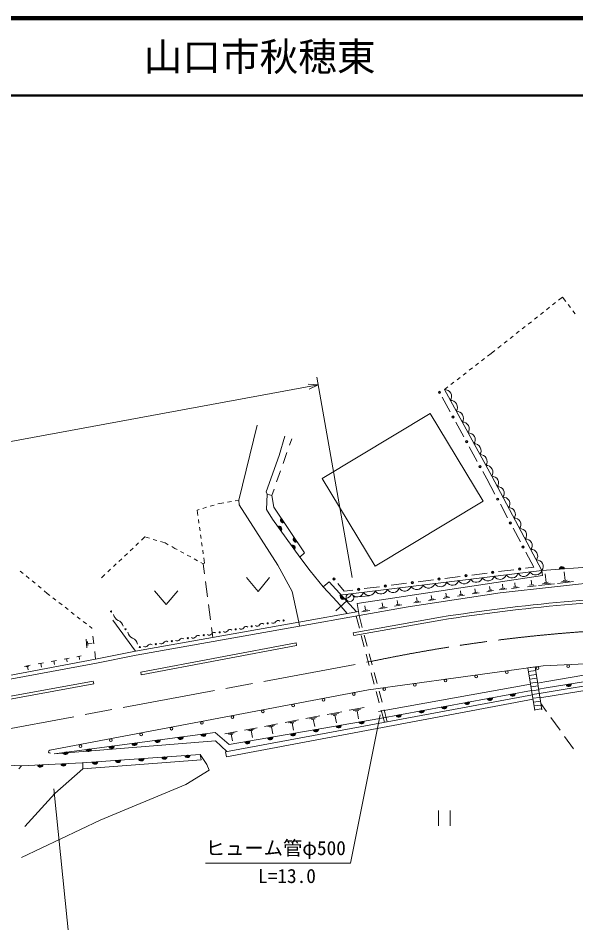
# Model space of a CAD drawing. Units: millimetres, scale not verified. Extents: x 40000 to 680000, y 20000 to 380000.
# Drawn here: x 388788 to 460946, y 262952 to 380000 of the extents above; entities that cross this region are included whole.
import ezdxf
from ezdxf.enums import TextEntityAlignment as Align

# ---------------------------------------------------------------- set-up
doc = ezdxf.new("R2010")
doc.units = ezdxf.units.MM
doc.header["$LTSCALE"] = 1000
doc.linetypes.add('CHAIN', pattern=[18.5, 12, -1.5, 3.5, -1.5])
for name, color, linetype, lineweight in [('M-BGD', 7, 'Continuous', 13), ('M-BMK', 2, 'CHAIN', 13), ('M-STR-HTXT', 7, 'Continuous', 13), ('M-TTL', 2, 'Continuous', 140), ('M-TTL-LINE', 7, 'Continuous', 50)]:
    doc.layers.add(name, color=color, linetype=linetype, lineweight=lineweight)
doc.layers.add('M-TTL-TXT', color=7, linetype='Continuous')
doc.styles.add('ＭＳ ゴシック', font='')
doc.styles.get('ＭＳ ゴシック').set_extended_font_data('MS Gothic')

msp = doc.modelspace()

# ---------------------------------------------------------------- linework, layer by layer
at = {"layer": 'M-BGD'}
for p, q in [((458321, 343208), (457928, 342898)), ((459206, 343908), (458713, 343518)), ((459632, 343343), (459206, 343908)), ((456751, 341968), (456359, 341658)), ((457536, 342588), (457144, 342278)), ((460235, 342545), (459934, 342944)), ((460837, 341747), (460536, 342146)), ((455182, 340729), (454790, 340419)), ((455967, 341349), (455574, 341039)), ((453613, 339489), (453221, 339179)), ((454397, 340109), (454005, 339799)), ((452828, 338869), (452436, 338559)), ((451259, 337629), (450867, 337319)), ((452044, 338249), (451651, 337939)), ((449133, 335964), (448738, 335659)), ((449981, 336619), (449529, 336270)), ((450474, 337009), (449981, 336619)), ((448342, 335353), (447946, 335048)), ((446759, 334131), (446363, 333825)), ((447550, 334742), (447155, 334436)), ((445176, 332908), (444780, 332603)), ((445967, 333520), (445572, 333214)), ((444384, 332297), (443932, 331948)), ((444691, 329057), (443660, 330946)), ((446439, 325851), (445409, 327740)), ((423888, 324743), (424183, 325585)), ((448188, 322646), (447158, 324535)), ((423059, 322385), (423556, 323800)), ((422231, 320026), (422728, 321441)), ((449422, 320385), (448906, 321329)), ((450466, 318429), (449422, 320385)), ((421604, 318240), (421900, 319082)), ((414894, 317228), (414612, 317145)), ((415389, 317310), (414894, 317228)), ((416375, 317475), (415882, 317393)), ((417364, 317640), (416868, 317558)), ((412214, 316437), (411933, 316354)), ((411933, 316354), (412035, 315641)), ((413173, 316720), (412694, 316579)), ((414133, 317003), (413653, 316862)), ((452114, 315341), (451172, 317105)), ((412106, 315146), (412177, 314651)), ((412248, 314156), (412320, 313661)), ((453761, 312253), (452820, 314017)), ((405175, 312879), (404746, 312473)), ((405765, 312708), (405175, 312879)), ((406725, 312429), (406245, 312569)), ((412391, 313166), (412462, 312671)), ((403656, 311443), (403293, 311099)), ((404383, 312130), (404020, 311786)), ((407795, 312119), (407205, 312290)), ((408222, 311881), (407795, 312119)), ((409085, 311398), (408658, 311637)), ((409364, 311246), (409085, 311398)), ((412533, 312176), (412604, 311681)), ((402930, 310756), (402567, 310412)), ((410241, 310766), (409802, 311006)), ((411119, 310287), (410680, 310527)), ((412675, 311187), (412746, 310692)), ((412817, 310197), (412920, 309483)), ((425822, 310833), (425215, 310276)), ((455512, 308973), (454468, 310930)), ((401477, 309381), (401113, 309038)), ((402203, 310068), (401840, 309725)), ((411996, 309807), (411557, 310047)), ((412713, 309416), (412435, 309568)), ((412920, 309483), (412713, 309416)), ((412887, 308112), (412713, 309416)), ((476655, 310027), (456551, 308552)), ((389446, 308153), (389060, 308471)), ((400023, 308007), (399595, 307602)), ((400750, 308694), (400387, 308351)), ((430388, 305336), (456551, 308552)), ((432651, 304292), (456619, 307894)), ((447464, 307955), (449449, 308206)), ((450937, 308394), (452921, 308646)), ((454409, 308834), (455512, 308973)), ((456619, 307894), (456551, 308552)), ((457108, 306990), (456987, 308095)), ((459569, 307259), (459448, 308364)), ((390218, 307517), (389832, 307835)), ((390990, 306881), (390604, 307199)), ((413282, 305138), (413019, 307120)), ((418323, 307628), (419823, 305828)), ((419823, 305828), (421323, 307628)), ((429045, 307067), (432565, 303175)), ((430137, 306867), (430984, 305869)), ((437048, 306637), (439032, 306888)), ((440520, 307076), (442504, 307327)), ((443992, 307515), (445976, 307767)), ((451505, 306235), (451446, 306778)), ((453091, 306409), (453032, 306951)), ((455517, 306691), (454943, 306629)), ((455230, 306660), (455163, 307271)), ((458174, 306827), (456102, 306600)), ((457641, 306908), (456605, 306795)), ((457367, 307018), (456849, 306962)), ((460635, 307096), (458563, 306869)), ((460102, 307177), (459066, 307064)), ((459828, 307287), (459310, 307230)), ((391761, 306245), (391375, 306563)), ((392569, 305579), (392147, 305927)), ((392894, 305326), (392569, 305579)), ((406450, 305920), (407950, 304120)), ((407950, 304120), (409450, 305920)), ((430984, 305869), (432087, 306009)), ((433575, 306197), (435559, 306448)), ((444189, 305129), (444115, 305611)), ((446077, 305415), (446004, 305894)), ((448428, 305649), (447532, 305513)), ((448185, 305734), (447738, 305666)), ((447962, 305700), (447889, 306178)), ((450306, 305934), (449414, 305798)), ((450065, 306019), (449619, 305951)), ((449842, 305985), (449770, 306460)), ((452028, 306155), (451011, 306044)), ((451759, 306263), (451251, 306208)), ((453615, 306329), (452598, 306218)), ((453346, 306437), (452837, 306381)), ((455820, 306570), (454674, 306444)), ((393682, 304710), (393288, 305018)), ((394470, 304094), (394076, 304402)), ((431345, 304675), (429889, 303304)), ((432206, 305070), (434195, 305278)), ((435971, 303811), (435870, 304372)), ((437923, 304151), (437831, 304666)), ((440874, 304502), (439961, 304364)), ((440627, 304589), (440171, 304520)), ((440399, 304554), (440325, 305041)), ((442768, 304790), (441860, 304652)), ((442523, 304876), (442069, 304807)), ((442296, 304842), (442222, 305326)), ((444659, 305077), (443755, 304939)), ((444414, 305163), (443963, 305094)), ((446545, 305363), (445645, 305226)), ((446302, 305449), (445852, 305380)), ((395258, 303478), (394864, 303786)), ((396045, 302863), (395651, 303171)), ((413678, 302164), (413414, 304147)), ((434290, 303363), (433239, 303174)), ((434002, 303456), (433476, 303362)), ((433739, 303409), (433638, 303969)), ((436522, 303766), (435471, 303576)), ((436234, 303858), (435709, 303764)), ((438430, 304109), (437464, 303935)), ((438165, 304195), (437682, 304108)), ((396833, 302247), (396439, 302555)), ((401053, 302119), (403956, 298092)), ((443478, 302124), (432228, 300141)), ((432932, 301091), (432520, 302639)), ((433307, 301158), (432896, 302706)), ((397621, 301631), (397227, 301939)), ((398340, 301070), (398015, 301323)), ((398345, 301026), (398340, 301070)), ((413984, 299869), (413810, 301173)), ((398582, 299041), (398463, 300033)), ((433574, 298674), (433188, 300124)), ((433949, 298742), (433564, 300191)), ((397664, 298534), (397595, 299642)), ((397795, 298820), (397760, 299374)), ((397777, 299097), (398368, 299133)), ((396378, 297384), (396965, 297492)), ((396672, 297438), (396744, 297046)), ((398818, 297055), (398700, 298048)), ((434215, 296258), (433830, 297708)), ((434591, 296325), (434206, 297775)), ((389610, 296140), (390361, 296278)), ((389816, 296075), (390192, 296144)), ((391366, 296463), (392074, 296593)), ((391720, 296528), (391806, 296056)), ((393078, 296777), (393745, 296900)), ((393411, 296839), (393493, 296394)), ((394748, 297084), (395375, 297199)), ((395062, 297142), (395138, 296724)), ((390004, 296109), (390077, 295709)), ((434857, 293842), (434472, 295292)), ((435233, 293909), (434848, 295359)), ((455648, 290435), (454733, 295953)), ((454815, 295459), (455752, 295588)), ((454897, 294966), (455827, 295093)), ((455087, 293820), (435397, 290294)), ((454979, 294472), (455901, 294599)), ((455061, 293979), (455976, 294104)), ((435499, 291426), (435114, 292876)), ((435875, 291493), (435489, 292943)), ((455142, 293485), (456051, 293610)), ((455224, 292992), (456126, 293115)), ((455306, 292498), (456201, 292621)), ((456202, 292637), (456198, 292636)), ((455388, 292005), (456275, 292127)), ((455469, 291511), (456350, 291632)), ((456284, 292070), (456295, 292072)), ((431617, 290451), (433555, 290818)), ((432126, 290414), (433095, 290597)), ((432393, 290330), (432877, 290422)), ((432635, 290376), (432830, 289342)), ((436167, 288911), (435756, 290459)), ((436543, 288978), (436131, 290527)), ((455551, 291018), (456425, 291138)), ((455633, 290524), (456500, 290643)), ((456393, 291352), (457136, 290320)), ((423316, 288881), (425071, 289213)), ((426023, 289393), (427838, 289736)), ((426500, 289358), (427407, 289529)), ((426750, 289280), (427203, 289366)), ((426976, 289323), (427159, 288355)), ((428790, 289916), (430666, 290271)), ((429283, 289880), (430220, 290057)), ((429541, 289799), (430010, 289888)), ((429775, 289844), (429964, 288843)), ((457721, 289508), (458890, 287886)), ((418072, 287889), (419712, 288199)), ((418503, 287857), (419323, 288012)), ((420666, 288380), (422362, 288701)), ((421111, 288347), (421960, 288507)), ((421345, 288274), (421769, 288354)), ((421557, 288314), (421728, 287409)), ((423777, 288847), (424654, 289013)), ((424018, 288771), (424457, 288854)), ((424237, 288813), (424414, 287877)), ((415534, 287409), (417118, 287708)), ((415950, 287378), (416742, 287528)), ((416168, 287310), (416564, 287385)), ((416366, 287348), (416526, 286503)), ((418728, 287787), (419138, 287864)), ((418933, 287826), (419099, 286951)), ((459474, 287074), (460643, 285451)), ((388901, 282886), (389234, 283280)), ((443160, 277491), (443160, 275491)), ((444660, 277491), (444660, 275491))]:
    msp.add_line(p, q, dxfattribs=at)
for points in [[(456551, 308552), (450054, 320726), (443932, 331948)], [(419717, 327342), (417364, 317640), (417375, 317033), (422385, 309243), (424262, 305844), (425117, 301841), (425209, 301329)], [(421604, 318240), (420996, 318409), (420893, 318704), (422563, 323412), (423297, 325917)], [(425215, 310276), (421688, 315186), (420929, 316452), (420996, 318409)], [(421604, 318240), (421891, 316739), (425822, 310833)], [(429045, 307067), (428258, 306415), (426590, 308479), (425215, 310276)], [(476128, 307766), (465201, 307192), (451146, 305657), (439265, 303853), (432896, 302706)], [(431354, 302958), (430046, 304480), (428258, 306415)], [(398818, 297055), (403956, 298092), (425117, 301841), (432804, 303218)], [(432896, 302706), (432804, 303218), (432651, 304292)], [(398921, 296545), (404053, 297581), (425209, 301329), (432896, 302706)], [(432228, 300141), (432131, 300493), (443433, 302507)], [(327688, 282346), (346015, 286042), (364685, 289650), (365816, 289869), (386081, 294202), (398921, 296545)], [(327749, 282870), (345931, 286514), (364589, 290123), (365720, 290342), (385987, 294676), (398818, 297055)], [(392891, 285278), (434100, 293124), (456713, 296224), (476682, 297135), (485199, 296743), (494740, 295680)], [(454733, 295953), (455677, 296082), (456518, 290525)], [(493795, 295280), (475486, 296115), (470045, 295912), (465262, 295558), (456948, 294153), (455995, 293983)], [(456114, 293194), (457083, 293372), (465942, 294772), (470089, 295121), (475473, 295455), (485514, 295023), (493941, 294393)], [(352391, 285891), (361043, 287394), (398510, 294235), (398574, 293879), (361139, 287025), (352457, 285523)], [(456202, 292637), (466049, 294250), (475506, 294931), (487568, 294402), (492471, 293999), (494006, 293999)], [(456295, 292072), (466116, 293681), (475514, 294358), (487532, 293831), (492448, 293427), (493548, 293427), (494056, 289786)], [(393439, 284840), (414261, 287575), (416101, 286023), (435579, 289415), (455218, 293029)], [(455310, 292471), (415611, 285089), (415729, 284414), (455404, 291904)], [(393439, 284840), (414310, 286510), (415785, 285121)], [(339706, 274019), (375520, 281823), (385438, 283444), (389234, 283280), (397080, 283646), (412356, 284758)], [(389244, 271426), (399423, 276247), (410483, 280853), (413494, 282726), (413199, 283446), (412356, 284758), (412468, 284065), (397151, 282871), (397166, 283653)], [(397151, 282871), (393546, 279706), (389638, 275426)]]:
    msp.add_lwpolyline(points, dxfattribs=at)
for points in [[(448933, 317528), (434978, 309088), (428123, 320421), (442078, 328862)], [(404651, 295375), (424752, 299163), (424812, 298845), (404711, 295057)]]:
    msp.add_lwpolyline(points, close=True, dxfattribs=at)
for centre, radius in [((443301, 331604), 150), ((443301, 331604), 120), ((443301, 331604), 100), ((445050, 328399), 150), ((445050, 328399), 120), ((445050, 328399), 100), ((446799, 325193), 150), ((446799, 325193), 120), ((446799, 325193), 100), ((448547, 321988), 150), ((448547, 321988), 120), ((448547, 321988), 100), ((450819, 317767), 150), ((450819, 317767), 120), ((450819, 317767), 100), ((452467, 314679), 150), ((452467, 314679), 120), ((452467, 314679), 100), ((454115, 311591), 150), ((454115, 311591), 120), ((454115, 311591), 100), ((446720, 307861), 150), ((446720, 307861), 120), ((446720, 307861), 100), ((450193, 308300), 150), ((450193, 308300), 120), ((450193, 308300), 100), ((453665, 308740), 150), ((453665, 308740), 120), ((453665, 308740), 100), ((429651, 307438), 150), ((429651, 307438), 120), ((429651, 307438), 100), ((436303, 306542), 150), ((439776, 306982), 150), ((439776, 306982), 120), ((439776, 306982), 100), ((443248, 307421), 150), ((443248, 307421), 120), ((443248, 307421), 100), ((431709, 305018), 500), ((432831, 306103), 150), ((432831, 306103), 120), ((432831, 306103), 100), ((436303, 306542), 120), ((436303, 306542), 100), ((400814, 303243), 75), ((423137, 302079), 75), ((402674, 300940), 75), ((416936, 300932), 75), ((419003, 301314), 75), ((421070, 301697), 75), ((410735, 299784), 75), ((412802, 300167), 75), ((414869, 300549), 75), ((404535, 298637), 75), ((404535, 298637), 75), ((406601, 299020), 75), ((408668, 299402), 75), ((459945, 296171), 175), ((448047, 294834), 175), ((452010, 295377), 175), ((455973, 295921), 175), ((440122, 293747), 175), ((444084, 294291), 175), ((432222, 292563), 175), ((436159, 293204), 175), ((428293, 291814), 175), ((420434, 290318), 175), ((424363, 291066), 175), ((416505, 289570), 175), ((408646, 288074), 175), ((412575, 288822), 175), ((404716, 287326), 175), ((396858, 285830), 175), ((400787, 286578), 175)]:
    msp.add_circle(centre, radius, dxfattribs=at)
for centre, radius, start, end in [((443974, 331061), 888, 324.53562, 92.69184), ((444739, 329658), 888, 324.53562, 92.69184), ((445504, 328255), 888, 324.53562, 92.69184), ((446270, 326853), 888, 324.53562, 92.69184), ((447035, 325450), 888, 324.53562, 92.69184), ((447800, 324047), 888, 324.53562, 92.69184), ((448565, 322644), 888, 324.53562, 92.69184), ((449331, 321242), 888, 324.53562, 92.69184), ((450117, 319891), 838, 321.8618, 94.3147), ((450839, 318538), 838, 321.8618, 94.3147), ((451561, 317186), 838, 321.8618, 94.3147), ((452283, 315833), 838, 321.8618, 94.3147), ((423070, 315065), 354, 132.44968, 294.85486), ((423070, 315065), 283, 134.67372, 292.63082), ((423070, 315065), 212, 138.42005, 288.8845), ((423070, 315065), 142, 146.13178, 281.17277), ((423070, 315065), 100, 156.44944, 270.85511), ((453005, 314480), 838, 321.8618, 94.3147), ((422532, 313918), 354, 314.48381, 116.88899), ((422532, 313918), 283, 316.70785, 114.66495), ((422532, 313918), 212, 320.45418, 110.91863), ((422532, 313918), 142, 328.16591, 103.2069), ((422532, 313918), 100, 338.48357, 92.88923), ((453727, 313128), 838, 321.8618, 94.3147), ((424733, 312567), 354, 132.44968, 294.85486), ((424733, 312567), 283, 134.67372, 292.63082), ((424733, 312567), 212, 138.42005, 288.8845), ((424733, 312567), 142, 146.13178, 281.17277), ((424733, 312567), 100, 156.44944, 270.85511), ((454449, 311775), 838, 321.8618, 94.3147), ((424282, 311481), 354, 314.48381, 116.88899), ((424282, 311481), 283, 316.70785, 114.66495), ((424282, 311481), 212, 320.45418, 110.91863), ((424282, 311481), 142, 328.16591, 103.2069), ((424282, 311481), 100, 338.48357, 92.88923), ((455170, 310422), 838, 321.8618, 94.3147), ((455892, 309070), 838, 321.8618, 94.3147), ((459127, 308687), 354, 12.99151, 175.39669), ((451122, 308239), 851, 211.37067, 342.64524), ((452661, 308428), 851, 211.37067, 342.64524), ((454200, 308617), 851, 211.37067, 342.64524), ((455739, 308806), 851, 211.37067, 342.64524), ((459127, 308687), 283, 15.21555, 173.17265), ((459127, 308687), 212, 18.96188, 169.42633), ((459127, 308687), 142, 26.67361, 161.7146), ((459127, 308687), 100, 36.99127, 151.39693), ((441888, 307104), 851, 211.37067, 342.64524), ((443427, 307293), 851, 211.37067, 342.64524), ((444966, 307482), 851, 211.37067, 342.64524), ((446505, 307671), 851, 211.37067, 342.64524), ((448044, 307860), 851, 211.37067, 342.64524), ((449583, 308050), 851, 211.37067, 342.64524), ((431115, 305779), 851, 211.37067, 342.64524), ((432654, 305968), 851, 211.37067, 342.64524), ((434193, 306158), 851, 211.37067, 342.64524), ((435732, 306347), 851, 211.37067, 342.64524), ((437271, 306536), 851, 211.37067, 342.64524), ((438810, 306725), 851, 211.37067, 342.64524), ((440349, 306914), 851, 211.37067, 342.64524), ((430845, 305157), 354, 140.91902, 303.3242), ((430845, 305157), 283, 143.14306, 301.10016), ((430845, 305157), 212, 146.88938, 297.35383), ((430845, 305157), 142, 154.60111, 289.6421), ((430845, 305157), 100, 164.91877, 279.32444), ((483397, 45569), 260027, 91.73007, 98.84107), ((483397, 45569), 259642, 91.73007, 98.84423), ((402135, 303038), 1023, 190.31272, 247.54236), ((401353, 301146), 1023, 10.31272, 67.54236), ((422418, 301701), 366, 51.6727, 149.2935), ((416217, 300554), 366, 51.6727, 149.2935), ((417655, 301310), 366, 231.6727, 329.2935), ((418284, 300936), 366, 51.6727, 149.2935), ((419722, 301692), 366, 231.6727, 329.2935), ((420351, 301319), 366, 51.6727, 149.2935), ((421788, 302075), 366, 231.6727, 329.2935), ((403995, 300734), 1023, 190.31272, 247.54236), ((403214, 298843), 1023, 10.31272, 67.54236), ((410017, 299406), 366, 51.6727, 149.2935), ((411454, 300163), 366, 231.6727, 329.2935), ((412083, 299789), 366, 51.6727, 149.2935), ((413521, 300545), 366, 231.6727, 329.2935), ((414150, 300171), 366, 51.6727, 149.2935), ((415588, 300928), 366, 231.6727, 329.2935), ((405253, 299015), 366, 231.6727, 329.2935), ((405883, 298641), 366, 51.6727, 149.2935), ((407320, 299398), 366, 231.6727, 329.2935), ((407950, 299024), 366, 51.6727, 149.2935), ((409387, 299780), 366, 231.6727, 329.2935), ((460022, 293891), 354, 197.7742, 0.17938), ((460022, 293891), 283, 199.99824, 357.95534), ((460022, 293891), 212, 203.74457, 354.20902), ((460022, 293891), 142, 211.4563, 346.49729), ((460022, 293891), 100, 221.77396, 336.17962), ((452765, 292633), 354, 199.22377, 1.62895), ((452765, 292633), 283, 201.44781, 359.40491), ((446864, 291547), 354, 199.22377, 1.62895), ((446864, 291547), 283, 201.44781, 359.40491), ((446864, 291547), 212, 205.19413, 355.65858), ((446864, 291547), 142, 212.90586, 347.94685), ((446864, 291547), 100, 223.22353, 337.62919), ((449814, 292090), 354, 199.22377, 1.62895), ((449814, 292090), 283, 201.44781, 359.40491), ((449814, 292090), 212, 205.19413, 355.65858), ((449814, 292090), 142, 212.90586, 347.94685), ((449814, 292090), 100, 223.22353, 337.62919), ((452765, 292633), 212, 205.19413, 355.65858), ((452765, 292633), 142, 212.90586, 347.94685), ((452765, 292633), 100, 223.22353, 337.62919), ((440963, 290461), 354, 199.22377, 1.62895), ((440963, 290461), 283, 201.44781, 359.40491), ((440963, 290461), 212, 205.19413, 355.65858), ((440963, 290461), 142, 212.90586, 347.94685), ((440963, 290461), 100, 223.22353, 337.62919), ((443914, 291004), 354, 199.22377, 1.62895), ((443914, 291004), 283, 201.44781, 359.40491), ((443914, 291004), 212, 205.19413, 355.65858), ((443914, 291004), 142, 212.90586, 347.94685), ((443914, 291004), 100, 223.22353, 337.62919), ((438013, 289918), 354, 199.22377, 1.62895), ((438013, 289918), 283, 201.44781, 359.40491), ((438013, 289918), 212, 205.19413, 355.65858), ((438013, 289918), 142, 212.90586, 347.94685), ((438013, 289918), 100, 223.22353, 337.62919), ((427308, 288030), 354, 198.67632, 1.0815), ((427308, 288030), 283, 200.90036, 358.85746), ((427308, 288030), 212, 204.64669, 355.11113), ((427308, 288030), 142, 212.35842, 347.3994), ((427308, 288030), 100, 222.67608, 337.08174), ((430264, 288545), 354, 198.67632, 1.0815), ((430264, 288545), 283, 200.90036, 358.85746), ((430264, 288545), 212, 204.64669, 355.11113), ((430264, 288545), 142, 212.35842, 347.3994), ((430264, 288545), 100, 222.67608, 337.08174), ((433219, 289059), 354, 198.67632, 1.0815), ((433219, 289059), 283, 200.90036, 358.85746), ((433219, 289059), 212, 204.64669, 355.11113), ((433219, 289059), 142, 212.35842, 347.3994), ((433219, 289059), 100, 222.67608, 337.08174), ((409792, 287043), 354, 196.28141, 358.68659), ((409792, 287043), 283, 198.50545, 356.46255), ((409792, 287043), 212, 202.25177, 352.71622), ((409792, 287043), 142, 209.9635, 345.00449), ((409792, 287043), 100, 220.28117, 334.68683), ((412766, 287434), 354, 196.28141, 358.68659), ((412766, 287434), 283, 198.50545, 356.46255), ((412766, 287434), 212, 202.25177, 352.71622), ((412766, 287434), 142, 209.9635, 345.00449), ((412766, 287434), 100, 220.28117, 334.68683), ((421397, 287000), 354, 198.67632, 1.0815), ((421397, 287000), 283, 200.90036, 358.85746), ((421397, 287000), 212, 204.64669, 355.11113), ((421397, 287000), 142, 212.35842, 347.3994), ((421397, 287000), 100, 222.67608, 337.08174), ((424353, 287515), 354, 198.67632, 1.0815), ((424353, 287515), 283, 200.90036, 358.85746), ((424353, 287515), 212, 204.64669, 355.11113), ((424353, 287515), 142, 212.35842, 347.3994), ((424353, 287515), 100, 222.67608, 337.08174), ((400868, 285871), 354, 196.28141, 358.68659), ((400868, 285871), 283, 198.50545, 356.46255), ((400868, 285871), 212, 202.25177, 352.71622), ((400868, 285871), 142, 209.9635, 345.00449), ((400868, 285871), 100, 220.28117, 334.68683), ((403843, 286261), 354, 196.28141, 358.68659), ((403843, 286261), 283, 198.50545, 356.46255), ((403843, 286261), 212, 202.25177, 352.71622), ((403843, 286261), 142, 209.9635, 345.00449), ((403843, 286261), 100, 220.28117, 334.68683), ((406817, 286652), 354, 196.28141, 358.68659), ((406817, 286652), 283, 198.50545, 356.46255), ((406817, 286652), 212, 202.25177, 352.71622), ((406817, 286652), 142, 209.9635, 345.00449), ((406817, 286652), 100, 220.28117, 334.68683), ((418442, 286486), 354, 198.67632, 1.0815), ((418442, 286486), 283, 200.90036, 358.85746), ((418442, 286486), 212, 204.64669, 355.11113), ((418442, 286486), 142, 212.35842, 347.3994), ((418442, 286486), 100, 222.67608, 337.08174), ((392926, 285094), 188, 100.77945, 280.77945), ((394920, 285089), 354, 196.28141, 358.68659), ((394920, 285089), 283, 198.50545, 356.46255), ((394920, 285089), 212, 202.25177, 352.71622), ((394920, 285089), 142, 209.9635, 345.00449), ((394920, 285089), 100, 220.28117, 334.68683), ((397894, 285480), 354, 196.28141, 358.68659), ((397894, 285480), 283, 198.50545, 356.46255), ((397894, 285480), 212, 202.25177, 352.71622), ((397894, 285480), 142, 209.9635, 345.00449), ((397894, 285480), 100, 220.28117, 334.68683), ((407707, 284474), 354, 192.95891, 355.36409), ((407707, 284474), 283, 195.18295, 353.14005), ((407707, 284474), 212, 198.92928, 349.39373), ((407707, 284474), 142, 206.64101, 341.682), ((410699, 284692), 354, 192.95891, 355.36409), ((410699, 284692), 283, 195.18295, 353.14005), ((410699, 284692), 212, 198.92928, 349.39373), ((410699, 284692), 142, 206.64101, 341.682), ((410699, 284692), 100, 216.95867, 331.36433), ((391657, 283447), 354, 191.46979, 353.87497), ((391657, 283447), 283, 193.69383, 351.65093), ((391657, 283447), 212, 197.44016, 347.90461), ((391657, 283447), 142, 205.15189, 340.19288), ((391657, 283447), 100, 215.46955, 329.87521), ((394653, 283587), 354, 191.46979, 353.87497), ((394653, 283587), 283, 193.69383, 351.65093), ((394653, 283587), 212, 197.44016, 347.90461), ((394653, 283587), 142, 205.15189, 340.19288), ((394653, 283587), 100, 215.46955, 329.87521), ((398730, 283821), 354, 192.95891, 355.36409), ((398730, 283821), 283, 195.18295, 353.14005), ((398730, 283821), 212, 198.92928, 349.39373), ((398730, 283821), 142, 206.64101, 341.682), ((398730, 283821), 100, 216.95867, 331.36433), ((401722, 284038), 354, 192.95891, 355.36409), ((401722, 284038), 283, 195.18295, 353.14005), ((401722, 284038), 212, 198.92928, 349.39373), ((401722, 284038), 142, 206.64101, 341.682), ((401722, 284038), 100, 216.95867, 331.36433), ((404715, 284256), 354, 192.95891, 355.36409), ((404715, 284256), 283, 195.18295, 353.14005), ((404715, 284256), 212, 198.92928, 349.39373), ((404715, 284256), 142, 206.64101, 341.682), ((404715, 284256), 100, 216.95867, 331.36433), ((407707, 284474), 100, 216.95867, 331.36433)]:
    msp.add_arc(centre, radius, start, end, dxfattribs=at)
at = {"layer": 'M-BMK'}
msp.add_line((384210, 287430), (434401, 296763), dxfattribs=at)
msp.add_arc((476447, 97301), 203846, 88.62023, 101.90351, dxfattribs=at)
at = {"layer": 'M-STR-HTXT'}
for p, q in [((309825, 310827), (427602, 332546)), ((427602, 332546), (426316, 332626)), ((427602, 332546), (426429, 332012)), ((432023, 307629), (427427, 333530)), ((435628, 289850), (431801, 270673)), ((393399, 280304), (397056, 244490)), ((431801, 270673), (413051, 270673))]:
    msp.add_line(p, q, dxfattribs=at)
at = {"layer": 'M-TTL'}
msp.add_line((680000, 380000), (40000, 380000), dxfattribs=at)
at = {"layer": 'M-TTL-LINE'}
msp.add_line((40000, 370000), (680000, 370000), dxfattribs=at)

# ---------------------------------------------------------------- texts
at = {"layer": 'M-STR-HTXT', "style": 'ＭＳ ゴシック'}
msp.add_text('ヒューム管φ500', height=1833, dxfattribs=at).set_placement((413051, 271173), align=Align.BOTTOM_LEFT)
msp.add_text('L=13.0', height=1833, dxfattribs=at).set_placement((423573, 267558), align=Align.BOTTOM_CENTER)
at = {"layer": 'M-TTL-TXT', "style": 'ＭＳ ゴシック'}
msp.add_text('山口市秋穂東', height=3666, dxfattribs=at).set_placement((405024, 375000), align=Align.MIDDLE_LEFT)

doc.saveas('drawing.dxf')
